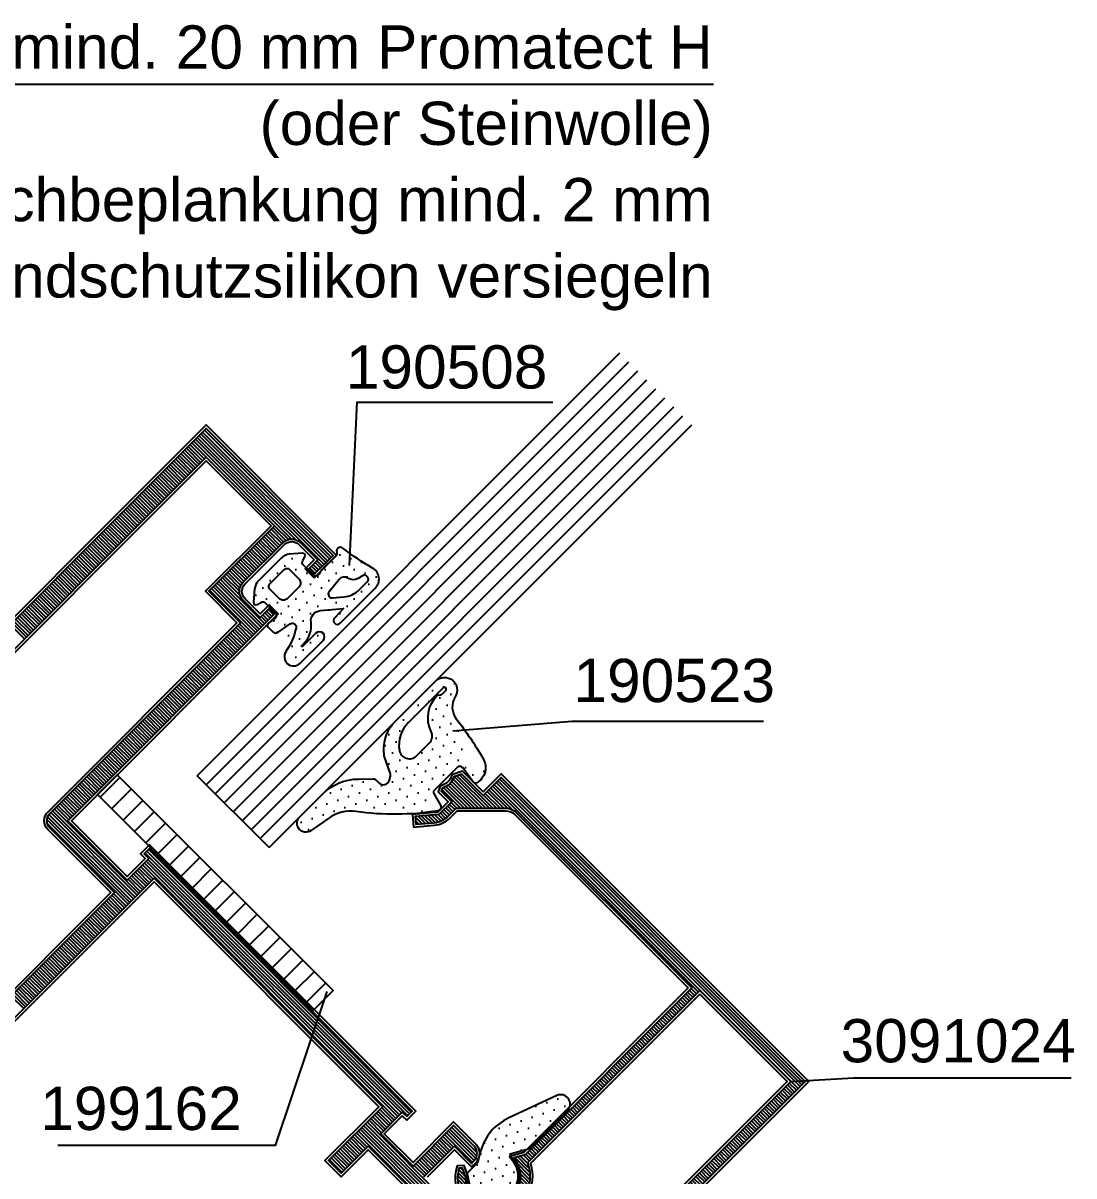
# Model space of a CAD drawing. Extents: x 13 to 201, y 43 to 254.
# Drawn here: x 154.95 to 196.27, y 208.89 to 254.21 of the extents above; entities that cross this region are included whole.
import ezdxf
from ezdxf.enums import TextEntityAlignment as Align

# ---------------------------------------------------------------- set-up
doc = ezdxf.new("R2010")
doc.units = 0
doc.header["$LTSCALE"] = 6
doc.layers.get('0').update_dxf_attribs({"color": 4, "linetype": 'CONTINUOUS'})
for name, color, linetype in [('CONST18', 3, 'CONTINUOUS'), ('DICHT_PAR', 3, 'CONTINUOUS'), ('DICHT_SCH', 3, 'CONTINUOUS'), ('KH_NOR', 7, 'CONTINUOUS'), ('KH_PAR', 3, 'CONTINUOUS'), ('KH_SCH', 3, 'CONTINUOUS'), ('KN_NOR', 7, 'CONTINUOUS'), ('KN_PAR', 3, 'CONTINUOUS'), ('KN_SCH', 3, 'CONTINUOUS'), ('PNR', 7, 'CONTINUOUS')]:
    doc.layers.add(name, color=color, linetype=linetype)
doc.styles.add('SWISSL', font='swissl.ttf')

# ---------------------------------------------------------------- blocks, each defined once
blk = doc.blocks.new('B-LL190508')
at = {"layer": 'DICHT_SCH'}
h = blk.add_hatch(dxfattribs=at)
h.set_pattern_fill('DOTS', color=256, scale=13, angle=-90, style=0)
h.set_pattern_definition([(270, (1.0507, -3.7068), (0.8125, -0.40625), [0, -0.8125])])
edge = h.paths.add_edge_path()
edge.add_arc((3, 0.331), 1, 0, 105.22324)
edge.add_arc((-2.514, 20.594), 20, -82.88554, -74.77676, ccw=False)
edge.add_arc((0, 0.45), 0.3, 97.11446, 240)
edge.add_arc((-0.3, -0.07), 0.3, 0, 60, ccw=False)
edge.add_line((0, -0.07), (0, -1.687))
edge.add_line((0, -1.687), (0.09, -2.022))
edge.add_arc((-0.2, -2.1), 0.3, -90, 15, ccw=False)
edge.add_line((-0.2, -2.4), (-1.27, -2.4))
edge.add_arc((-1.27, -2.1), 0.3, -165, -90, ccw=False)
edge.add_line((-1.56, -2.178), (-1.648, -1.848))
edge.add_arc((-1.841, -1.9), 0.2, 15, 140)
edge.add_line((-1.994, -1.771), (-2.666, -2.572))
edge.add_arc((-1.9, -3.215), 1, 140, 180)
edge.add_line((-2.9, -3.215), (-2.9, -5.785))
edge.add_arc((-1.9, -5.785), 1, 180, 220)
edge.add_line((-2.666, -6.428), (-1.994, -7.229))
edge.add_arc((-1.841, -7.1), 0.2, 220, 345)
edge.add_line((-1.648, -7.152), (-1.56, -6.822))
edge.add_arc((-1.27, -6.9), 0.3, 90, 165, ccw=False)
edge.add_line((-1.27, -6.6), (-0.2, -6.6))
edge.add_arc((-0.2, -6.9), 0.3, -8.58394, 90, ccw=False)
edge.add_line((0.097, -6.945), (0.002, -7.57))
edge.add_arc((0.2, -7.6), 0.2, 171.41606, 270)
edge.add_line((0.2, -7.8), (0.748, -7.8))
edge.add_arc((0.748, -7.5), 0.3, -90, -10)
edge.add_line((1.044, -7.552), (1.247, -6.398))
edge.add_arc((1.543, -6.45), 0.3, 33.71262, 170, ccw=False)
edge.add_arc((-2.367, -9.059), 5, 10.19231, 33.71262, ccw=False)
edge.add_arc((3.269, -8.022), 0.731, 191.95742, 357.83663)
edge.add_line((4, -8.05), (4, -5.483))
edge.add_arc((3.6, -5.483), 0.4, 0.00084, 180.00084)
edge.add_line((3.2, -5.483), (3.2, -6.96))
edge.add_arc((3.154, -6.96), 0.046, -180.00036, 0.00036, ccw=False)
edge.add_line((3.108, -6.96), (3.108, -6.748))
edge.add_arc((1.108, -6.731), 2, -0.47387, 52.8235)
edge.add_arc((2.8, -4.5), 0.8, 140.42196, 232.8235, ccw=False)
edge.add_line((2.183, -3.99), (3.358, -2.57))
edge.add_line((3.358, -2.57), (3.4, -3.585))
edge.add_arc((3.7, -3.585), 0.3, 180, 360)
edge.add_line((4, -3.585), (4, 0.331))
edge = h.paths.add_edge_path(flags=16)
edge.add_line((3.2, -0.628), (3.2, 0.231))
edge.add_arc((2.9, 0.231), 0.3, 0, 165)
edge.add_line((2.61, 0.308), (2.506, -0.081))
edge.add_arc((1.733, 0.126), 0.8, -78.15788, -15, ccw=False)
edge.add_arc((2, -1.146), 0.5, 101.84212, 186.029)
edge.add_line((1.503, -1.199), (1.634, -2.442))
edge.add_arc((1.932, -2.41), 0.3, 186.029, 320.42196)
edge.add_line((2.164, -2.602), (2.742, -1.903))
edge.add_arc((1.2, -0.628), 2, -39.57804, 0)
edge = h.paths.add_edge_path(flags=16)
edge.add_arc((-0.8, -5.1), 0.5, -90, 0, ccw=False)
edge.add_line((-0.8, -5.6), (-1.8, -5.6))
edge.add_arc((-1.8, -5.3), 0.3, -180, -90, ccw=False)
edge.add_line((-2.1, -5.3), (-2.1, -3.7))
edge.add_arc((-1.8, -3.7), 0.3, 90, 180, ccw=False)
edge.add_line((-1.8, -3.4), (-0.8, -3.4))
edge.add_arc((-0.8, -3.9), 0.5, 0, 90, ccw=False)
edge.add_line((-0.3, -3.9), (-0.3, -5.1))
at = {"layer": 'DICHT_PAR'}
for points in [[(4, 0.331, 0.494357), (2.737, 1.296, -0.035396), (-0.037, 0.748, 0.719139), (-0.15, 0.19, -0.267949), (0, -0.07), (0, -1.687), (0.09, -2.022, -0.493145), (-0.2, -2.4), (-1.27, -2.4, -0.339454), (-1.56, -2.178), (-1.648, -1.848, 0.606815), (-1.994, -1.771), (-2.666, -2.572, 0.176327), (-2.9, -3.215), (-2.9, -5.785, 0.176327), (-2.666, -6.428), (-1.994, -7.229, 0.606815), (-1.648, -7.152), (-1.56, -6.822, -0.339454), (-1.27, -6.6), (-0.2, -6.6, -0.458807), (0.097, -6.945), (0.002, -7.57, 0.458807), (0.2, -7.8), (0.748, -7.8, 0.36397), (1.044, -7.552), (1.247, -6.398, -0.676335), (1.792, -6.283, -0.102989), (2.554, -8.174, 0.883786), (4, -8.05), (4, -5.483, 1), (3.2, -5.483), (3.2, -6.96, -1.000006), (3.108, -6.96), (3.108, -6.748, 0.236839), (2.317, -5.137, -0.426544), (2.183, -3.99), (3.358, -2.57), (3.4, -3.585, 1), (4, -3.585), (4, 0.331)], [(3.2, -0.628), (3.2, 0.231, 0.876976), (2.61, 0.308), (2.506, -0.081, -0.282773), (1.897, -0.657, 0.3848), (1.503, -1.199), (1.634, -2.442, 0.664354), (2.164, -2.602), (2.742, -1.903, 0.174429), (3.2, -0.628)], [(-0.3, -5.1, -0.414214), (-0.8, -5.6), (-1.8, -5.6, -0.414214), (-2.1, -5.3), (-2.1, -3.7, -0.414214), (-1.8, -3.4), (-0.8, -3.4, -0.414214), (-0.3, -3.9), (-0.3, -5.1)]]:
    blk.add_lwpolyline(points, format="xyb", close=True, dxfattribs=at)
blk = doc.blocks.new('ll190508')
blk.add_blockref('B-LL190508', (0, 0))
blk = doc.blocks.new('*X10')
at = {"color": 0}
for p, q in [((0.2, 66.6), (14.3, 66.6)), ((0.2, 66.4), (14.3, 66.4)), ((0.2, 66.2), (14.3, 66.2)), ((0.2, 66), (14.3, 66)), ((0.2, 65.8), (14.3, 65.8)), ((0.2, 65.6), (11.364, 65.6)), ((0.2, 65.4), (11.086, 65.4)), ((13.7, 65.6), (14.3, 65.6)), ((13.7, 65.4), (14.3, 65.4)), ((0.2, 65.2), (1.8, 65.2)), ((0.2, 65), (1.8, 65)), ((0.2, 64.8), (1.8, 64.8)), ((0.2, 64.6), (1.8, 64.6)), ((0.2, 64.4), (1.8, 64.4)), ((9.4, 65.2), (10.934, 65.2)), ((9.4, 65), (10.846, 65)), ((9.4, 64.8), (10.805, 64.8)), ((9.4, 64.6), (10.8, 64.6)), ((9.4, 64.4), (10.8, 64.4)), ((13.7, 65.2), (14.3, 65.2)), ((13.7, 65), (14.3, 65)), ((13.7, 64.8), (14.3, 64.8)), ((0.2, 64.2), (1.8, 64.2)), ((0.2, 64), (1.8, 64)), ((0.2, 63.8), (1.8, 63.8)), ((0.2, 63.6), (1.8, 63.6)), ((9.4, 64.2), (10.8, 64.2)), ((9.4, 64), (10.8, 64)), ((9.4, 63.8), (10.8, 63.8)), ((9.4, 63.6), (10.8, 63.6)), ((0.2, 63.4), (1.8, 63.4)), ((0.2, 63.2), (1.8, 63.2)), ((0.2, 63), (1.8, 63)), ((0.2, 62.8), (1.8, 62.8)), ((0.2, 62.6), (1.8, 62.6)), ((9.4, 63.4), (10.8, 63.4)), ((9.4, 63.2), (10.8, 63.2)), ((9.4, 63), (10.8, 63)), ((9.4, 62.8), (10.8, 62.8)), ((9.4, 62.6), (10.8, 62.6)), ((0.2, 62.4), (1.8, 62.4)), ((0.2, 62.2), (1.8, 62.2)), ((0.2, 62), (1.8, 62)), ((0.2, 61.8), (1.8, 61.8)), ((9.4, 62.4), (10.8, 62.4)), ((9.4, 62.2), (10.8, 62.2)), ((9.4, 62), (10.8, 62)), ((9.4, 61.8), (10.8, 61.8)), ((0.2, 61.6), (1.8, 61.6)), ((0.2, 61.4), (1.8, 61.4)), ((0.2, 61.2), (1.8, 61.2)), ((0.2, 61), (1.8, 61)), ((0.2, 60.8), (1.8, 60.8)), ((9.4, 61.6), (10.8, 61.6)), ((9.4, 61.4), (10.8, 61.4)), ((9.4, 61.2), (10.8, 61.2)), ((9.4, 61), (10.8, 61)), ((9.4, 60.8), (10.8, 60.8)), ((0.2, 60.6), (1.8, 60.6)), ((0.2, 60.4), (1.8, 60.4)), ((0.2, 60.2), (1.8, 60.2)), ((0.2, 60), (1.8, 60)), ((9.4, 60.6), (10.8, 60.6)), ((9.4, 60.4), (10.8, 60.4)), ((9.4, 60.2), (10.805, 60.2)), ((9.4, 60), (10.846, 60)), ((13.7, 60.2), (14.3, 60.2)), ((13.7, 60), (14.3, 60)), ((0.2, 59.8), (1.8, 59.8)), ((0.2, 59.6), (1.8, 59.6)), ((0.2, 59.4), (1.8, 59.4)), ((0.2, 59.2), (1.8, 59.2)), ((0.2, 59), (1.8, 59)), ((9.4, 59.8), (10.934, 59.8)), ((9.4, 59.6), (11.086, 59.6)), ((9.4, 59.4), (11.364, 59.4)), ((9.4, 59.2), (14.3, 59.2)), ((9.4, 59), (14.3, 59)), ((13.7, 59.8), (14.3, 59.8)), ((13.7, 59.6), (14.3, 59.6)), ((13.7, 59.4), (14.3, 59.4)), ((0.2, 58.8), (1.8, 58.8)), ((0.2, 58.6), (1.8, 58.6)), ((0.2, 58.4), (1.8, 58.4)), ((0.2, 58.2), (1.8, 58.2)), ((9.4, 58.8), (14.3, 58.8)), ((9.4, 58.6), (14.3, 58.6)), ((9.4, 58.4), (14.3, 58.4)), ((9.4, 58.2), (14.3, 58.2)), ((0.2, 58), (1.8, 58)), ((0.2, 57.8), (1.8, 57.8)), ((0.2, 57.6), (1.8, 57.6)), ((0.2, 57.4), (1.8, 57.4)), ((0.2, 57.2), (1.8, 57.2)), ((9.4, 58), (14.3, 58)), ((12.9, 57.8), (14.3, 57.8)), ((12.9, 57.6), (14.3, 57.6)), ((12.9, 57.4), (14.3, 57.4)), ((12.9, 57.2), (14.3, 57.2)), ((0.2, 57), (1.8, 57)), ((0.2, 56.8), (1.8, 56.8)), ((0.2, 56.6), (1.8, 56.6)), ((0.2, 56.4), (1.8, 56.4)), ((0.2, 56.2), (1.8, 56.2)), ((12.9, 57), (14.3, 57)), ((12.9, 56.8), (14.3, 56.8)), ((12.9, 56.6), (14.3, 56.6)), ((12.9, 56.4), (14.3, 56.4)), ((12.9, 56.2), (14.3, 56.2)), ((0.2, 56), (1.8, 56)), ((0.2, 55.8), (1.8, 55.8)), ((0.2, 55.6), (1.8, 55.6)), ((0.2, 55.4), (1.8, 55.4)), ((12.9, 56), (14.3, 56)), ((12.9, 55.8), (14.3, 55.8)), ((12.9, 55.6), (14.3, 55.6)), ((12.9, 55.4), (14.3, 55.4)), ((0.2, 55.2), (1.8, 55.2)), ((0.2, 55), (1.8, 55)), ((0.2, 54.8), (1.8, 54.8)), ((0.2, 54.6), (1.8, 54.6)), ((0.2, 54.4), (1.8, 54.4)), ((12.9, 55.2), (14.3, 55.2)), ((12.9, 55), (14.3, 55)), ((12.9, 54.8), (14.3, 54.8)), ((12.9, 54.6), (14.3, 54.6)), ((12.9, 54.4), (14.3, 54.4)), ((0.2, 54.2), (1.8, 54.2)), ((0.2, 54), (1.8, 54)), ((0.2, 53.8), (1.8, 53.8)), ((0.2, 53.6), (1.8, 53.6)), ((12.9, 54.2), (14.3, 54.2)), ((12.9, 54), (14.3, 54)), ((12.9, 53.8), (14.3, 53.8)), ((12.9, 53.6), (14.3, 53.6)), ((0.2, 53.4), (1.8, 53.4)), ((0.2, 53.2), (1.8, 53.2)), ((0.2, 53), (1.8, 53)), ((0.2, 52.8), (1.8, 52.8)), ((0.2, 52.6), (1.8, 52.6)), ((12.9, 53.4), (14.3, 53.4)), ((12.9, 53.2), (14.3, 53.2)), ((12.9, 53), (14.3, 53)), ((12.9, 52.8), (14.3, 52.8)), ((12.9, 52.6), (14.3, 52.6)), ((0.2, 52.4), (1.8, 52.4)), ((0.2, 52.2), (1.8, 52.2)), ((0.2, 52), (1.8, 52)), ((0.2, 51.8), (1.8, 51.8)), ((12.9, 52.4), (14.3, 52.4)), ((12.9, 52.2), (14.3, 52.2)), ((12.9, 52), (14.3, 52)), ((12.9, 51.8), (14.3, 51.8)), ((0.2, 51.6), (1.8, 51.6)), ((0.2, 51.4), (1.8, 51.4)), ((0.2, 51.2), (1.8, 51.2)), ((0.2, 51), (1.8, 51)), ((0.2, 50.8), (1.8, 50.8)), ((12.9, 51.6), (14.3, 51.6)), ((12.9, 51.4), (14.3, 51.4)), ((12.9, 51.2), (14.3, 51.2)), ((12.9, 51), (14.3, 51)), ((12.9, 50.8), (14.3, 50.8)), ((0.2, 50.6), (1.8, 50.6)), ((0.2, 50.4), (1.8, 50.4)), ((0.2, 50.2), (1.8, 50.2)), ((0.2, 50), (1.8, 50)), ((12.9, 50.6), (14.3, 50.6)), ((12.9, 50.4), (14.3, 50.4)), ((12.9, 50.2), (14.3, 50.2)), ((12.9, 50), (14.3, 50)), ((0.2, 49.8), (1.8, 49.8)), ((0.2, 49.6), (1.8, 49.6)), ((0.2, 49.4), (1.8, 49.4)), ((0.2, 49.2), (1.8, 49.2)), ((0.2, 49), (1.8, 49)), ((12.9, 49.8), (14.3, 49.8)), ((12.9, 49.6), (14.3, 49.6)), ((12.9, 49.4), (14.3, 49.4)), ((12.9, 49.2), (14.3, 49.2)), ((12.9, 49), (14.3, 49)), ((0.2, 48.8), (1.8, 48.8)), ((0.2, 48.6), (1.8, 48.6)), ((0.2, 48.4), (1.8, 48.4)), ((0.2, 48.2), (1.8, 48.2)), ((12.9, 48.8), (14.3, 48.8)), ((12.9, 48.6), (14.3, 48.6)), ((12.9, 48.4), (14.3, 48.4)), ((12.9, 48.2), (14.3, 48.2)), ((0.2, 48), (1.8, 48)), ((0.2, 47.8), (1.8, 47.8)), ((0.2, 47.6), (1.8, 47.6)), ((0.2, 47.4), (1.8, 47.4)), ((0.2, 47.2), (1.8, 47.2)), ((12.9, 48), (14.3, 48)), ((12.9, 47.8), (14.3, 47.8)), ((12.9, 47.6), (14.3, 47.6)), ((12.9, 47.4), (14.3, 47.4)), ((12.9, 47.2), (14.3, 47.2)), ((0.2, 47), (1.8, 47)), ((0.2, 46.8), (1.8, 46.8)), ((0.2, 46.6), (1.8, 46.6)), ((0.2, 46.4), (1.8, 46.4)), ((12.9, 47), (14.3, 47)), ((12.9, 46.8), (14.3, 46.8)), ((12.9, 46.6), (14.3, 46.6)), ((12.9, 46.4), (14.3, 46.4)), ((0.2, 46.2), (1.8, 46.2)), ((0.2, 46), (1.8, 46)), ((0.2, 45.8), (1.8, 45.8)), ((0.2, 45.6), (1.8, 45.6)), ((0.2, 45.4), (1.8, 45.4)), ((12.9, 46.2), (14.3, 46.2)), ((12.9, 46), (14.3, 46)), ((12.9, 45.8), (14.3, 45.8)), ((12.9, 45.6), (14.3, 45.6)), ((12.9, 45.4), (14.3, 45.4)), ((0.2, 45.2), (1.8, 45.2)), ((0.2, 45), (1.8, 45)), ((12.9, 45.2), (14.3, 45.2)), ((12.9, 45), (14.3, 45)), ((12.9, 44.8), (14.3, 44.8)), ((12.9, 44.6), (14.3, 44.6)), ((12.9, 44.4), (14.3, 44.4)), ((12.9, 44.2), (14.3, 44.2)), ((12.9, 44), (14.3, 44)), ((12.9, 43.8), (14.3, 43.8)), ((12.9, 43.6), (14.3, 43.6)), ((12.9, 43.4), (14.3, 43.4)), ((12.9, 43.2), (14.3, 43.2)), ((12.9, 43), (14.3, 43)), ((12.9, 42.8), (14.3, 42.8)), ((12.9, 42.6), (14.3, 42.6)), ((12.9, 42.4), (14.3, 42.4)), ((12.9, 42.2), (14.3, 42.2)), ((12.9, 42), (14.3, 42)), ((12.9, 41.8), (14.3, 41.8)), ((12.9, 41.6), (14.3, 41.6)), ((12.9, 41.4), (14.3, 41.4)), ((12.9, 41.2), (14.3, 41.2)), ((12.9, 41), (14.3, 41)), ((12.9, 40.8), (14.3, 40.8)), ((52.7, 41.6), (55.529, 41.6)), ((52.7, 41.4), (55.693, 41.4)), ((52.7, 41.2), (55.775, 41.2)), ((52.7, 41), (55.8, 41)), ((52.7, 40.8), (55.8, 40.8)), ((12.9, 40.6), (14.3, 40.6)), ((12.9, 40.4), (14.3, 40.4)), ((12.9, 40.2), (14.3, 40.2)), ((12.9, 40), (14.3, 40)), ((20.4, 40.2), (49.6, 40.2)), ((20.4, 40), (49.6, 40)), ((52.7, 40.6), (53.9, 40.6)), ((52.7, 40.4), (53.9, 40.4)), ((52.7, 40.2), (53.9, 40.2)), ((52.7, 40), (53.9, 40)), ((12.9, 39.8), (14.3, 39.8)), ((12.9, 39.6), (14.3, 39.6)), ((12.9, 39.4), (14.3, 39.4)), ((12.9, 39.2), (14.3, 39.2)), ((12.9, 39), (14.3, 39)), ((20.4, 39.8), (49.6, 39.8)), ((20.9, 39.6), (49.1, 39.6)), ((20.9, 39.4), (49.1, 39.4)), ((20.9, 39.2), (49.1, 39.2)), ((20.9, 39), (49.1, 39)), ((52.7, 39.8), (53.9, 39.8)), ((52.7, 39.6), (53.9, 39.6)), ((52.7, 39.4), (53.9, 39.4)), ((52.7, 39.2), (53.9, 39.2)), ((52.7, 39), (53.9, 39)), ((12.9, 38.8), (14.3, 38.8)), ((12.9, 38.6), (14.3, 38.6)), ((12.9, 38.4), (14.3, 38.4)), ((12.9, 38.2), (14.3, 38.2)), ((20.9, 38.8), (22.3, 38.8)), ((20.9, 38.6), (22.3, 38.6)), ((20.9, 38.4), (22.3, 38.4)), ((20.9, 38.2), (22.3, 38.2)), ((47.7, 38.8), (49.1, 38.8)), ((47.7, 38.6), (49.1, 38.6)), ((47.7, 38.4), (49.1, 38.4)), ((47.7, 38.2), (49.1, 38.2)), ((52.7, 38.8), (53.9, 38.8)), ((52.7, 38.6), (53.9, 38.6)), ((52.7, 38.4), (53.9, 38.4)), ((52.7, 38.2), (53.9, 38.2)), ((12.9, 38), (14.3, 38)), ((12.9, 37.8), (14.3, 37.8)), ((12.9, 37.6), (14.3, 37.6)), ((12.9, 37.4), (14.3, 37.4)), ((12.9, 37.2), (22.3, 37.2)), ((20.9, 38), (22.3, 38)), ((20.9, 37.8), (22.3, 37.8)), ((20.9, 37.6), (22.3, 37.6)), ((20.9, 37.4), (22.3, 37.4)), ((47.7, 38), (49.1, 38)), ((47.7, 37.8), (49.1, 37.8)), ((47.7, 37.6), (49.1, 37.6)), ((47.7, 37.4), (49.1, 37.4)), ((47.7, 37.2), (69.8, 37.2)), ((52.7, 38), (53.9, 38)), ((52.7, 37.8), (53.9, 37.8)), ((52.7, 37.6), (53.9, 37.6)), ((52.7, 37.4), (53.9, 37.4)), ((12.9, 37), (22.3, 37)), ((12.9, 36.8), (22.3, 36.8)), ((12.906, 36.6), (22.3, 36.6)), ((12.958, 36.4), (22.3, 36.4)), ((47.7, 37), (69.8, 37)), ((47.7, 36.8), (69.8, 36.8)), ((47.7, 36.6), (69.8, 36.6)), ((47.7, 36.4), (69.8, 36.4)), ((13.076, 36.2), (22.3, 36.2)), ((13.313, 36), (22.3, 36)), ((20.9, 35.8), (22.3, 35.8)), ((20.9, 35.6), (22.3, 35.6)), ((20.9, 35.4), (22.3, 35.4)), ((47.7, 36.2), (69.8, 36.2)), ((47.7, 36), (69.8, 36)), ((47.7, 35.8), (49.1, 35.8)), ((47.7, 35.6), (49.1, 35.6)), ((47.7, 35.4), (49.1, 35.4)), ((20.9, 35.2), (22.3, 35.2)), ((20.9, 35), (22.3, 35)), ((20.9, 34.8), (22.3, 34.8)), ((20.9, 34.6), (22.3, 34.6)), ((47.7, 35.2), (49.1, 35.2)), ((47.7, 35), (49.1, 35)), ((47.7, 34.8), (49.1, 34.8)), ((47.7, 34.6), (49.1, 34.6)), ((20.9, 34.4), (22.3, 34.4)), ((20.9, 34.2), (22.3, 34.2)), ((20.9, 34), (22.3, 34)), ((20.9, 33.8), (22.3, 33.8)), ((20.9, 33.6), (22.3, 33.6)), ((47.7, 34.4), (49.1, 34.4)), ((47.7, 34.2), (49.1, 34.2)), ((47.7, 34), (49.1, 34)), ((47.7, 33.8), (49.1, 33.8)), ((47.7, 33.6), (49.1, 33.6)), ((20.9, 33.4), (22.3, 33.4)), ((20.9, 33.2), (22.3, 33.2)), ((20.9, 33), (22.3, 33)), ((20.9, 32.8), (22.3, 32.8)), ((47.7, 33.4), (49.1, 33.4)), ((47.7, 33.2), (49.1, 33.2)), ((47.7, 33), (49.1, 33)), ((20.9, 32.6), (22.3, 32.6)), ((20.9, 32.4), (22.3, 32.4)), ((20.9, 32.2), (22.3, 32.2)), ((20.9, 32), (22.3, 32)), ((20.9, 31.8), (22.3, 31.8)), ((20.9, 31.6), (22.3, 31.6)), ((20.9, 31.4), (22.3, 31.4)), ((20.9, 31.2), (22.3, 31.2)), ((20.9, 31), (22.3, 31)), ((20.9, 30.8), (22.3, 30.8)), ((20.9, 30.6), (22.3, 30.6)), ((20.9, 30.4), (22.3, 30.4)), ((20.9, 30.2), (22.3, 30.2)), ((20.9, 30), (22.3, 30)), ((20.9, 29.8), (22.3, 29.8)), ((20.9, 29.6), (22.3, 29.6)), ((20.9, 29.4), (22.3, 29.4)), ((20.9, 29.2), (22.3, 29.2)), ((20.9, 29), (22.3, 29)), ((20.9, 28.8), (22.3, 28.8)), ((20.9, 28.6), (22.3, 28.6)), ((20.9, 28.4), (22.3, 28.4)), ((20.9, 28.2), (22.3, 28.2)), ((20.9, 28), (22.3, 28)), ((20.9, 27.8), (22.3, 27.8)), ((20.9, 27.6), (22.3, 27.6)), ((20.9, 27.4), (22.3, 27.4)), ((20.9, 27.2), (22.3, 27.2)), ((20.9, 27), (22.3, 27)), ((20.9, 26.8), (22.3, 26.8)), ((20.9, 26.6), (22.3, 26.6)), ((20.9, 26.4), (22.3, 26.4)), ((20.9, 26.2), (22.3, 26.2)), ((20.9, 26), (22.3, 26)), ((20.9, 25.8), (22.3, 25.8)), ((20.9, 25.6), (22.3, 25.6)), ((20.9, 25.4), (22.3, 25.4)), ((20.9, 25.2), (22.3, 25.2)), ((20.9, 25), (22.3, 25)), ((20.9, 24.8), (22.3, 24.8)), ((20.9, 24.6), (22.3, 24.6)), ((20.9, 24.4), (22.3, 24.4))]:
    blk.add_line(p, q, dxfattribs=at)
blk = doc.blocks.new('B-LL132342')
at = {"layer": 'KH_NOR'}
blk.add_lwpolyline([(54.1, 37.5), (54.1, 40.5), (56, 40.5), (56, 41, 0.414214), (55, 42), (52.5, 42), (52.5, 37.5), (49.3, 37.5), (49.3, 39.5), (49.8, 39.5), (49.8, 40.5), (20.2, 40.5), (20.2, 39.5), (20.7, 39.5), (20.7, 37.5), (14.5, 37.5), (14.5, 60.5), (13.5, 60.5), (13.5, 59.5), (11.8, 59.5, -0.414213), (11, 60.3), (11, 64.7, -0.414214), (11.8, 65.5), (13.5, 65.5), (13.5, 64.5), (14.5, 64.5), (14.5, 67), (0, 67), (0, 0)], format="xyb", dxfattribs=at)
blk.add_lwpolyline([(2, 6.3), (20.7, 6.3), (20.7, 35.7), (13.7, 35.7, -0.414214), (12.7, 36.7), (12.7, 57.7), (9.2, 57.7), (9.2, 65), (2, 65), (2, 6.3)], format="xyb", close=True, dxfattribs=at)
blk.add_lwpolyline([(22.5, 3.3), (47.5, 3.3), (47.5, 9.3), (49.3, 9.3), (49.3, 6.3), (68, 6.3), (68, 35.7), (49.3, 35.7), (49.3, 32.7), (47.5, 32.7), (47.5, 38.7), (22.5, 38.7), (22.5, 3.3)], close=True, dxfattribs=at)
at = {"layer": 'KH_PAR'}
blk.add_lwpolyline([(53.9, 37.3), (53.9, 40.7), (55.8, 40.7), (55.8, 41, 0.414214), (55, 41.8), (52.7, 41.8), (52.7, 37.3), (49.1, 37.3), (49.1, 39.7), (49.6, 39.7), (49.6, 40.3), (20.4, 40.3), (20.4, 39.7), (20.9, 39.7), (20.9, 37.3), (14.3, 37.3), (14.3, 60.3), (13.7, 60.3), (13.7, 59.3), (11.8, 59.3, -0.414214), (10.8, 60.3), (10.8, 64.7, -0.414214), (11.8, 65.7), (13.7, 65.7), (13.7, 64.7), (14.3, 64.7), (14.3, 66.8), (0.2, 66.8), (0.2, 0.2)], format="xyb", dxfattribs=at)
blk.add_lwpolyline([(1.8, 6.1), (20.9, 6.1), (20.9, 35.9), (13.7, 35.9, -0.414214), (12.9, 36.7), (12.9, 57.9), (9.4, 57.9), (9.4, 65.2), (1.8, 65.2), (1.8, 6.1)], format="xyb", close=True, dxfattribs=at)
blk.add_lwpolyline([(22.3, 3.1), (47.7, 3.1), (47.7, 9.1), (49.1, 9.1), (49.1, 6.1), (68.2, 6.1), (68.2, 35.9), (49.1, 35.9), (49.1, 32.9), (47.7, 32.9), (47.7, 38.9), (22.3, 38.9), (22.3, 3.1)], close=True, dxfattribs=at)
at = {"layer": 'KH_SCH'}
blk.add_blockref('*X10', (0, 0), dxfattribs=at)
blk = doc.blocks.new('STREIFEN')
at = {"layer": 'DICHT_SCH'}
h = blk.add_hatch(dxfattribs=at)
h.set_pattern_fill('LINE', color=256, scale=0.4, angle=90, style=0)
h.set_pattern_definition([(90, (-94.3153, -226.5009), (-1.27, 8e-17), [])])
h.paths.add_polyline_path([(0, 2.2), (0, 0), (24, 0), (24, 2.2)])
at = {"layer": 'DICHT_PAR'}
blk.add_lwpolyline([(0, 2.2), (0, 0), (24, 0), (24, 2.2)], close=True, dxfattribs=at)
blk = doc.blocks.new('LL199162')
blk.add_blockref('STREIFEN', (0, 0))
blk = doc.blocks.new('B-LL3091024')
at = {"layer": 'KN_SCH'}
h = blk.add_hatch(dxfattribs=at)
h.set_pattern_fill('_U', color=256, scale=0.2, style=0, pattern_type=0)
h.set_pattern_definition([(0, (-13.63313, 13.30855), (0, 0.2), [])])
edge = h.paths.add_edge_path()
edge.add_line((-11.7, 20.7), (-11.7, 2.15))
edge.add_line((-11.7, 2.15), (-12.161, 1.351))
edge.add_line((-12.161, 1.351), (-12.013, 1.331))
edge.add_arc((-12.3, -0.8), 2.15, -132.52385, 82.33774, ccw=False)
edge.add_line((-13.753, -2.385), (-14.429, -2.069))
edge.add_line((-14.429, -2.069), (-14.624, -2.269))
edge.add_arc((-12.18, -0.902), 2.8, 209.20814, 267.6284)
edge.add_arc((-12.3, -0.8), 2.9, 270.07902, 345.52249)
edge.add_line((-9.492, -1.525), (-9.357, -1))
edge.add_line((-9.357, -1), (-4.7, -1))
edge.add_line((-4.7, -1), (-4.7, -2.1))
edge.add_line((-4.7, -2.1), (-3.7, -2.1))
edge.add_line((-3.7, -2.1), (-3.9, -2.1))
edge.add_line((-3.9, -2.1), (-3.9, 0.083))
edge.add_line((-3.9, 0.083), (-3.283, 0.7))
edge.add_line((-3.283, 0.7), (-1.193, 0.7))
edge.add_line((-1.193, 0.7), (-0.45, 0.271))
edge.add_line((-0.45, 0.271), (-0.2, 0.415))
edge.add_line((-0.2, 0.415), (-0.2, 21.8))
edge.add_line((-0.2, 21.8), (-34, 21.8))
edge.add_line((-34, 21.8), (-34, 19.8))
edge.add_line((-34, 19.8), (-36.377, 19.8))
edge.add_line((-36.377, 19.8), (-36.673, 19.217))
edge.add_arc((-37.712, 18.616), 1.2, -32.69587, 30.0745, ccw=False)
edge.add_line((-36.702, 17.968), (-36.574, 17.7))
edge.add_line((-36.574, 17.7), (-35.4, 17.7))
edge.add_line((-35.4, 17.7), (-35.4, 16.278))
edge.add_line((-35.4, 16.278), (-36.601, 14.846))
edge.add_line((-36.601, 14.846), (-36.142, 14.46))
edge.add_line((-36.142, 14.46), (-35.221, 15.557))
edge.add_arc((-36.6, 16.714), 1.8, 319.99995, 360)
edge.add_line((-34.8, 16.714), (-34.8, 17.583))
edge.add_line((-34.8, 17.583), (-32.034, 20.349))
edge.add_arc((-31.186, 19.5), 1.2, 90, 135, ccw=False)
edge.add_line((-31.186, 20.7), (-11.7, 20.7))
edge = h.paths.add_edge_path(flags=16)
edge.add_line((-11.1, 21), (-11.1, 1.84))
edge.add_arc((-12.3, -0.8), 2.9, 11.94054, 65.55666, ccw=False)
edge.add_line((-9.463, -0.2), (-5.314, -0.2))
edge.add_line((-5.314, -0.2), (-3.849, 1.266))
edge.add_arc((-3.283, 0.7), 0.8, 90, 135, ccw=False)
edge.add_line((-3.283, 1.5), (-1, 1.5))
edge.add_line((-1, 1.5), (-1, 21))
edge.add_line((-1, 21), (-11.1, 21))
at = {"layer": 'KN_NOR'}
for points in [[(-11.9, 20.5), (-11.9, 2.203), (-12.484, 1.192), (-12.04, 1.133, -1.373176), (-13.64, -2.217), (-14.473, -1.828), (-14.869, -2.233, 0.274409), (-12.3, -3.9, 0.341999), (-9.298, -1.575), (-9.202, -1.2), (-4.9, -1.2), (-4.9, -2.3), (-3.5, -2.3), (-3.5, -1.9), (-3.7, -1.9), (-3.7, 0), (-3.2, 0.5), (-1.246, 0.5), (-0.45, 0.04), (0, 0.3), (0, 22), (-34.2, 22), (-34.2, 20), (-36.5, 20), (-36.904, 19.205, -0.339409), (-36.934, 17.988), (-36.7, 17.5), (-35.6, 17.5), (-35.6, 16.35), (-36.883, 14.821), (-36.117, 14.179), (-35.068, 15.429, 0.176327), (-34.6, 16.714), (-34.6, 17.5), (-31.893, 20.207, -0.198912), (-31.186, 20.5), (-11.9, 20.5)], [(-10.9, 20.8), (-10.9, 1.966, -0.213458), (-9.305, 0), (-5.397, 0), (-3.99, 1.407, -0.198912), (-3.283, 1.7), (-1.2, 1.7), (-1.2, 20.8), (-10.9, 20.8)]]:
    blk.add_lwpolyline(points, format="xyb", close=True, dxfattribs=at)
at = {"layer": 'KN_PAR'}
for points in [[(-11.7, 20.7), (-11.7, 2.15), (-12.161, 1.351), (-12.013, 1.331, -1.362102), (-13.753, -2.385), (-14.429, -2.069), (-14.624, -2.269, 0.260575), (-12.296, -3.7, 0.341614), (-9.492, -1.525), (-9.357, -1), (-4.7, -1), (-4.7, -2.1), (-3.7, -2.1), (-3.7, -2.1), (-3.9, -2.1), (-3.9, 0.083), (-3.283, 0.7), (-1.193, 0.7), (-0.45, 0.271), (-0.2, 0.415), (-0.2, 21.8), (-34, 21.8), (-34, 19.8), (-36.377, 19.8), (-36.673, 19.217, -0.280948), (-36.702, 17.968), (-36.574, 17.7), (-35.4, 17.7), (-35.4, 16.278), (-36.601, 14.846), (-36.142, 14.46), (-35.221, 15.557, 0.176327), (-34.8, 16.714), (-34.8, 17.583), (-32.034, 20.349, -0.198912), (-31.186, 20.7), (-11.7, 20.7)], [(-11.1, 21), (-11.1, 1.84, -0.238308), (-9.463, -0.2), (-5.314, -0.2), (-3.849, 1.266, -0.198912), (-3.283, 1.5), (-1, 1.5), (-1, 21), (-11.1, 21)]]:
    blk.add_lwpolyline(points, format="xyb", close=True, dxfattribs=at)
blk = doc.blocks.new('B-LL190523')
at = {"layer": 'DICHT_SCH'}
h = blk.add_hatch(dxfattribs=at)
h.set_pattern_fill('DOTS', color=256, scale=13, style=0)
h.set_pattern_definition([(0, (-3.3009, -2.833), (0.40625, 0.8125), [0, -0.8125])])
edge = h.paths.add_edge_path()
edge.add_arc((-0.309, -2.647), 0.2, 179.98244, 254.98238)
edge.add_line((-0.361, -2.84), (0.669, -3.116))
edge.add_arc((0.591, -3.405), 0.3, -36.16568, 74.94281, ccw=False)
edge.add_arc((-16.942, 9.383), 22, 307.07635, 323.89335, ccw=False)
edge.add_arc((-1.869, -10.564), 3.001, 127.07678, 170.00224)
edge.add_line((-4.824, -10.043), (-5.12, -11.722))
edge.add_arc((-5.809, -11.6), 0.7, 179.98043, 349.98041, ccw=False)
edge.add_line((-6.509, -11.6), (-6.509, -9.033))
edge.add_arc((-2.508, -9.033), 4.001, 135.29956, 179.99958, ccw=False)
edge.add_line((-5.352, -6.219), (-4.531, -5.389))
edge.add_arc((-4.318, -5.6), 0.3, 90.02709, 135.3272, ccw=False)
edge.add_line((-4.318, -5.3), (-4.009, -5.3))
edge.add_arc((-4.009, -4.8), 0.5, 270.00075, 390.0007)
edge.add_line((-3.576, -4.55), (-3.732, -4.279))
edge.add_arc((-3.991, -4.429), 0.299, 30.08678, 64.08678)
edge.add_line((-3.86, -4.16), (-5.146, -3.533))
edge.add_arc((-4.926, -3.085), 0.499, 227.85247, 243.85251, ccw=False)
edge.add_line((-5.261, -3.455), (-5.516, -3.225))
edge.add_arc((-3.509, -0.995), 3, 180.01251, 228.0126, ccw=False)
edge.add_line((-6.509, -0.996), (-6.509, 3.5))
edge.add_arc((-5.509, 3.5), 1, 12.83183, 179.995, ccw=False)
edge.add_arc((-3.072, 4.055), 1.499, 192.84406, 262.72526)
edge.add_arc((-7.072, -27.191), 30.002, 75.4981, 82.70445, ccw=False)
edge.add_arc((0.091, 0.5), 1.4, -14.98799, 75.52161, ccw=False)
edge.add_arc((1.19, 0.3), 0.3, 261.69701, 327.33666, ccw=False)
edge.add_line((1.147, 0.003), (-0.165, 0.197))
edge.add_arc((-0.209, -0.1), 0.3, 81.61131, 180.00151)
edge.add_line((-0.509, -0.1), (-0.509, -2.647))
edge = h.paths.add_edge_path(flags=16)
edge.add_arc((-4.209, -0.3), 0.8, 0.02827, 70.58572)
edge.add_arc((-3.111, 2.812), 2.5, 179.99607, 250.55352, ccw=False)
edge.add_line((-5.611, 2.812), (-5.609, 2.9))
edge.add_arc((-5.709, 3.183), 0.3, 289.48626, 360.01499)
edge.add_line((-5.409, 3.183), (-5.409, 3.55))
edge.add_arc((-5.559, 3.55), 0.15, 0, 180)
edge.add_line((-5.709, 3.55), (-5.709, -0.325))
edge.add_arc((-3.209, -0.325), 2.5, 179.98765, 233.95563)
edge.add_arc((-4.209, -1.7), 0.8, 233.96235, 359.99421)
edge.add_line((-3.409, -1.7), (-3.409, -0.3))
at = {"layer": 'DICHT_PAR'}
for points in [[(-0.509, -2.647, 0.339454), (-0.361, -2.84), (0.669, -3.116, -0.52673), (0.833, -3.582, -0.07351), (-3.678, -8.17, 0.189519), (-4.824, -10.043), (-5.12, -11.722, -0.916331), (-6.509, -11.6), (-6.509, -9.033, -0.197552), (-5.352, -6.219), (-4.531, -5.389, -0.200274), (-4.318, -5.3), (-4.009, -5.3, 0.57735), (-3.576, -4.55), (-3.732, -4.279, 0.149451), (-3.86, -4.16), (-5.146, -3.533, -0.069927), (-5.261, -3.455), (-5.516, -3.225, -0.212557), (-6.509, -0.996), (-6.509, 3.5, -0.893814), (-4.534, 3.722, 0.314729), (-3.262, 2.568, -0.031454), (0.441, 1.855, -0.416821), (1.443, 0.138, -0.294504), (1.147, 0.003), (-0.165, 0.197, 0.457784), (-0.509, -0.1), (-0.509, -2.647)], [(-3.409, -0.3, 0.317975), (-3.943, 0.454, -0.317975), (-5.611, 2.812), (-5.609, 2.9, 0.317837), (-5.409, 3.183), (-5.409, 3.55, 1), (-5.709, 3.55), (-5.709, -0.325, 0.239931), (-4.68, -2.347, 0.612992), (-3.409, -1.7), (-3.409, -0.3)]]:
    blk.add_lwpolyline(points, format="xyb", close=True, dxfattribs=at)
blk = doc.blocks.new('ll190523')
blk.add_blockref('B-LL190523', (0, 0))
blk = doc.blocks.new('B-LL4020006')
at = {"layer": 'DICHT_SCH'}
h = blk.add_hatch(dxfattribs=at)
h.set_pattern_fill('DOTS', color=256, scale=13, style=0)
h.set_pattern_definition([(0, (-0.461, 2.5468), (0.40625, 0.8125), [0, -0.8125])])
edge = h.paths.add_edge_path()
edge.add_arc((1.397, 2.685), 4, 160, 210)
edge.add_line((-2.067, 0.685), (-1.6, -0.125))
edge.add_line((-1.6, -0.125), (-1.6, -1.282))
edge.add_arc((0, 0), 2.05, 218.69474, 450.50077)
edge.add_arc((-0.02, 2.25), 0.2, 150, 270.50077, ccw=False)
edge.add_line((-0.193, 2.35), (0.5, 3.55))
edge.add_line((0.5, 3.55), (0.5, 7.769))
edge.add_arc((-0.231, 7.769), 0.731, 0, 160)
edge.add_line((-0.919, 8.019), (-2.362, 4.053))
at = {"layer": 'DICHT_PAR'}
blk.add_lwpolyline([(-2.362, 4.053, 0.221695), (-2.067, 0.685), (-1.6, -0.125), (-1.6, -1.282, 1.597325), (-0.018, 2.05, -0.580267), (-0.193, 2.35), (0.5, 3.55), (0.5, 7.769, 0.8391), (-0.919, 8.019), (-2.362, 4.053)], format="xyb", close=True, dxfattribs=at)
blk = doc.blocks.new('ll4020006')
blk.add_blockref('B-LL4020006', (0, 0))

msp = doc.modelspace()

# ---------------------------------------------------------------- linework, layer by layer
at = {"layer": 'CONST18'}
for p, q in [((161.7956, 224.6211), (178.4126, 241.2381)), ((162.1492, 224.2675), (178.7662, 240.8846)), ((162.5028, 223.914), (179.1197, 240.531)), ((162.8563, 223.5604), (179.4733, 240.1775)), ((163.2099, 223.2069), (179.8268, 239.8239)), ((163.5634, 222.8533), (180.1804, 239.4703)), ((163.917, 222.4998), (180.534, 239.1168)), ((164.2705, 222.1462), (180.8875, 238.7632)), ((164.6241, 221.7927), (181.2411, 238.4097)), ((164.6241, 221.7927), (161.7956, 224.6211))]:
    msp.add_line(p, q, dxfattribs=at)
at = {"layer": 'PNR', "color": 3}
for points in [[(136.4322, 211.2784), (139.5771, 251.8063), (182.0977, 251.8063)], [(167.7765, 232.8839), (168.0891, 239.3022), (175.7765, 239.3022)], [(171.8459, 226.3837), (176.5209, 226.7671), (184.0601, 226.7671)], [(166.8934, 216.1327), (164.8627, 210.0833), (156.3138, 210.0833)], [(185.1302, 212.6003), (187.6054, 212.7433), (196.1544, 212.7433)]]:
    msp.add_lwpolyline(points, dxfattribs=at)

# ---------------------------------------------------------------- block references
at = {"xscale": 0.5, "yscale": 0.5, "zscale": 0.5, "rotation": 315}
msp.add_blockref('B-LL132342', (138.4612, 214.7216), dxfattribs=at)
at = {"extrusion": (0, 0, -1), "xscale": -0.5, "yscale": 0.5, "zscale": -0.5, "rotation": 45.00000000000009}
msp.add_blockref('B-LL3091024', (-178.0592, 204.8221), dxfattribs=at)
at = {"layer": 'CONST18', "yscale": 0.5, "zscale": 0.5}
for name, p, xscale, rotation in [('ll190508', (167.2658, 233.2932), 0.4999999999999978, 315.0000823377652), ('ll190523', (172.2255, 224.7979), 0.5, 314.9999999999999), ('LL199162', (158.6491, 224.6565), -0.5, 134.9999999999999), ('ll4020006', (173.4276, 208.888), 0.5, 315)]:
    msp.add_blockref(name, p, dxfattribs=dict(at, xscale=xscale, rotation=rotation))

# ---------------------------------------------------------------- texts
at = {"layer": 'PNR', "color": 10, "style": 'SWISSL'}
for s, p in [('Einschub aus mind. 20 mm Promatect H', (182.064, 252.4168)), ('(oder Steinwolle)', (182.064, 249.4168)), ('mit Al Blechbeplankung mind. 2 mm', (182.064, 246.4168)), ('mit Brandschutzsilikon versiegeln', (182.064, 243.4168)), ('190508', (175.5624, 239.8403)), ('3091024', (196.3368, 213.3538)), ('199162', (163.5451, 210.6938))]:
    msp.add_text(s, height=1.7, dxfattribs=at).set_placement(p, align=Align.RIGHT)
msp.add_text('190523', height=1.7, dxfattribs=at).set_placement((176.5882, 227.5158))

doc.saveas('drawing.dxf')
